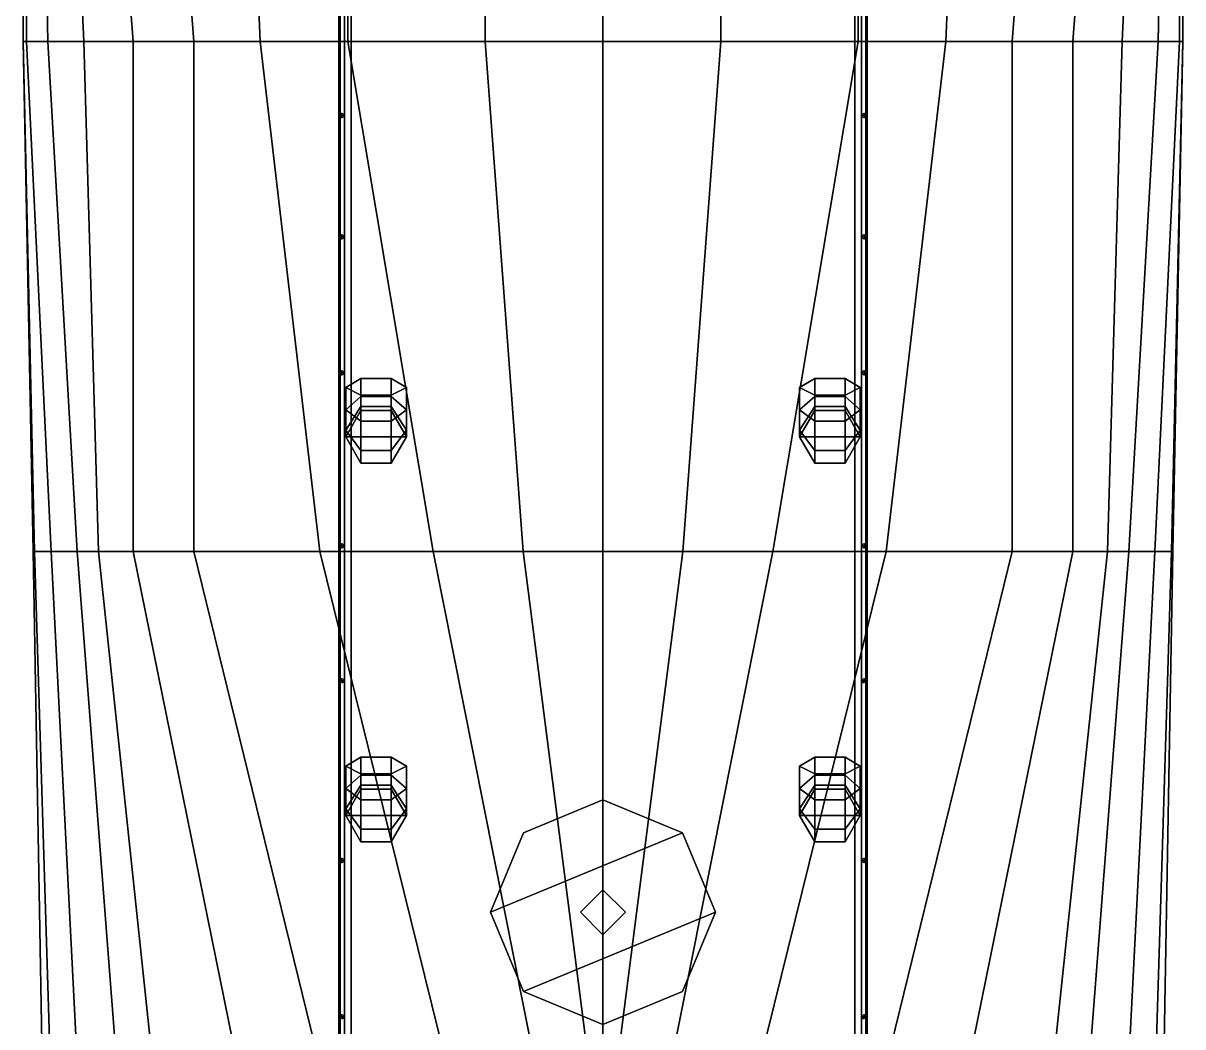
# Model space of a CAD drawing. Header units: millimetres. Extents: x -5.2 to 5.2, y -31.7 to 31.7.
# Drawn here: x -5.16 to 5.16, y -14.19 to -5.26 of the extents above; entities that cross this region are included whole.
import ezdxf

# ---------------------------------------------------------------- set-up
doc = ezdxf.new("R2010")
doc.units = ezdxf.units.MM
for name, color, linetype in [('h2', 7, 'Continuous'), ('r2', 6, 'Continuous'), ('railings', 6, 'Continuous')]:
    doc.layers.add(name, color=color, linetype=linetype)

msp = doc.modelspace()

# ---------------------------------------------------------------- linework, layer by layer
for points in [[(1.05, -0.89, -4.94), (1.05, -5.42, -4.91), (0, -5.42, -5.06), (0, -0.89, -5.04)], [(0, -0.89, 0.71), (0, -5.42, 0.74), (2.24, -5.42, 0.68), (2.24, -0.89, 0.65)], [(2.27, -0.89, -4.73), (2.27, -5.42, -4.7), (1.05, -5.42, -4.91), (1.05, -0.89, -4.94)], [(2.24, -5.42, 0.68), (5.16, -5.42, 0.51), (5.14, -0.89, 0.48), (2.24, -0.89, 0.65)], [(3.24, -0.89, -4.45), (3.05, -5.42, -4.41), (2.27, -5.42, -4.7), (2.27, -0.89, -4.73)], [(3.99, -0.89, -4.12), (3.64, -5.42, -4.09), (3.05, -5.42, -4.41), (3.24, -0.89, -4.45)], [(4.53, -0.89, -3.63), (4.18, -5.42, -3.6), (3.64, -5.42, -4.09), (3.99, -0.89, -4.12)], [(4.83, -0.89, -3.08), (4.62, -5.42, -3.05), (4.18, -5.42, -3.6), (4.53, -0.89, -3.63)], [(5.03, -0.89, -2.33), (4.94, -5.42, -2.3), (4.62, -5.42, -3.05), (4.83, -0.89, -3.08)], [(5.13, -0.89, -1.41), (5.13, -5.42, -1.38), (4.94, -5.42, -2.3), (5.03, -0.89, -2.33)], [(5.14, -0.89, 0.48), (5.16, -5.42, 0.51), (5.13, -5.42, -1.38), (5.13, -0.89, -1.41)], [(-2.35, -4.83, 0.67), (-2.35, -9.96, 0.8), (-2.35, -9.96, 3.11), (-2.35, -4.83, 2.85)], [(-2.35, -4.83, 2.85), (-2.35, -9.96, 3.11), (2.35, -9.96, 3.11), (2.35, -4.83, 2.85)], [(2.35, -9.96, 3.11), (2.35, -9.96, 0.8), (2.35, -4.83, 0.67), (2.35, -4.83, 2.85)], [(1.05, -5.42, -4.91), (0.71, -9.96, -4.97), (0, -9.96, -5.09), (0, -5.42, -5.06)], [(0, -5.42, 0.74), (0, -9.96, 0.87), (2.24, -9.96, 0.81), (2.24, -5.42, 0.68)], [(2.27, -5.42, -4.7), (1.51, -9.96, -4.7), (0.71, -9.96, -4.97), (1.05, -5.42, -4.91)], [(3.05, -5.42, -4.41), (2.52, -9.96, -4.1), (1.51, -9.96, -4.7), (2.27, -5.42, -4.7)], [(2.24, -9.96, 0.81), (5.07, -9.96, 0.7), (5.16, -5.42, 0.51), (2.24, -5.42, 0.68)], [(3.64, -5.42, -4.09), (3.64, -9.96, -3.2), (2.52, -9.96, -4.1), (3.05, -5.42, -4.41)], [(4.18, -5.42, -3.6), (4.18, -9.96, -2.55), (3.64, -9.96, -3.2), (3.64, -5.42, -4.09)], [(4.62, -5.42, -3.05), (4.49, -9.96, -2.01), (4.18, -9.96, -2.55), (4.18, -5.42, -3.6)], [(4.94, -5.42, -2.3), (4.68, -9.96, -1.57), (4.49, -9.96, -2.01), (4.62, -5.42, -3.05)], [(5.13, -5.42, -1.38), (4.91, -9.96, -0.7), (4.68, -9.96, -1.57), (4.94, -5.42, -2.3)], [(5.16, -5.42, 0.51), (5.06, -9.96, 0.38), (4.91, -9.96, -0.7), (5.13, -5.42, -1.38)], [(5.16, -5.42, 0.51), (5.07, -9.96, 0.7), (5.06, -9.96, 0.38), (5.16, -5.42, 0.51)], [(-2.155, -8.42, 4.97), (-2.29, -8.5, 4.53), (-2.29, -8.7, 4.53), (-2.155, -8.8, 4.89)], [(-2.29, -8.5, 4.53), (-2.155, -8.42, 4.97), (-2.155, -8.8, 4.89), (-2.29, -8.7, 4.53)], [(-1.885, -8.42, 4.97), (-2.155, -8.42, 4.97), (-2.155, -8.8, 4.89), (-1.885, -8.8, 4.89)], [(-2.155, -8.42, 4.97), (-1.885, -8.42, 4.97), (-1.885, -8.8, 4.89), (-2.155, -8.8, 4.89)], [(-1.75, -8.5, 4.53), (-1.885, -8.42, 4.97), (-1.885, -8.8, 4.89), (-1.75, -8.7, 4.53)], [(-1.885, -8.42, 4.97), (-1.75, -8.5, 4.53), (-1.75, -8.7, 4.53), (-1.885, -8.8, 4.89)], [(1.885, -8.42, 4.97), (1.75, -8.5, 4.53), (1.75, -8.7, 4.53), (1.885, -8.8, 4.89)], [(1.75, -8.5, 4.53), (1.885, -8.42, 4.97), (1.885, -8.8, 4.89), (1.75, -8.7, 4.53)], [(2.155, -8.42, 4.97), (1.885, -8.42, 4.97), (1.885, -8.8, 4.89), (2.155, -8.8, 4.89)], [(1.885, -8.42, 4.97), (2.155, -8.42, 4.97), (2.155, -8.8, 4.89), (1.885, -8.8, 4.89)], [(2.29, -8.5, 4.53), (2.155, -8.42, 4.97), (2.155, -8.8, 4.89), (2.29, -8.7, 4.53)], [(2.155, -8.42, 4.97), (2.29, -8.5, 4.53), (2.29, -8.7, 4.53), (2.155, -8.8, 4.89)], [(-2.29, -8.5, 4.53), (-2.155, -8.57, 4.11), (-2.155, -8.58, 4.11), (-2.29, -8.7, 4.53)], [(-2.155, -8.57, 4.11), (-2.29, -8.5, 4.53), (-2.29, -8.7, 4.53), (-2.155, -8.58, 4.11)], [(-1.885, -8.57, 4.11), (-1.75, -8.5, 4.53), (-1.75, -8.7, 4.53), (-1.885, -8.58, 4.11)], [(-1.75, -8.5, 4.53), (-1.885, -8.57, 4.11), (-1.885, -8.58, 4.11), (-1.75, -8.7, 4.53)], [(1.75, -8.5, 4.53), (1.885, -8.57, 4.11), (1.885, -8.58, 4.11), (1.75, -8.7, 4.53)], [(1.885, -8.57, 4.11), (1.75, -8.5, 4.53), (1.75, -8.7, 4.53), (1.885, -8.58, 4.11)], [(2.155, -8.57, 4.11), (2.29, -8.5, 4.53), (2.29, -8.7, 4.53), (2.155, -8.58, 4.11)], [(2.29, -8.5, 4.53), (2.155, -8.57, 4.11), (2.155, -8.58, 4.11), (2.29, -8.7, 4.53)], [(-2.155, -8.67, 4.06), (-2.29, -8.88, 4.37), (-2.29, -8.7, 4.53), (-2.155, -8.58, 4.11)], [(-2.29, -8.88, 4.37), (-2.155, -8.67, 4.06), (-2.155, -8.58, 4.11), (-2.29, -8.7, 4.53)], [(-2.155, -8.57, 4.11), (-1.885, -8.57, 4.11), (-1.885, -8.58, 4.11), (-2.155, -8.58, 4.11)], [(-1.885, -8.57, 4.11), (-2.155, -8.57, 4.11), (-2.155, -8.58, 4.11), (-1.885, -8.58, 4.11)], [(-1.885, -8.67, 4.06), (-2.155, -8.67, 4.06), (-2.155, -8.58, 4.11), (-1.885, -8.58, 4.11)], [(-2.155, -8.67, 4.06), (-1.885, -8.67, 4.06), (-1.885, -8.58, 4.11), (-2.155, -8.58, 4.11)], [(-1.75, -8.88, 4.37), (-1.885, -8.67, 4.06), (-1.885, -8.58, 4.11), (-1.75, -8.7, 4.53)], [(-1.885, -8.67, 4.06), (-1.75, -8.88, 4.37), (-1.75, -8.7, 4.53), (-1.885, -8.58, 4.11)], [(1.885, -8.67, 4.06), (1.75, -8.88, 4.37), (1.75, -8.7, 4.53), (1.885, -8.58, 4.11)], [(1.75, -8.88, 4.37), (1.885, -8.67, 4.06), (1.885, -8.58, 4.11), (1.75, -8.7, 4.53)], [(1.885, -8.57, 4.11), (2.155, -8.57, 4.11), (2.155, -8.58, 4.11), (1.885, -8.58, 4.11)], [(2.155, -8.57, 4.11), (1.885, -8.57, 4.11), (1.885, -8.58, 4.11), (2.155, -8.58, 4.11)], [(2.155, -8.67, 4.06), (1.885, -8.67, 4.06), (1.885, -8.58, 4.11), (2.155, -8.58, 4.11)], [(1.885, -8.67, 4.06), (2.155, -8.67, 4.06), (2.155, -8.58, 4.11), (1.885, -8.58, 4.11)], [(2.29, -8.88, 4.37), (2.155, -8.67, 4.06), (2.155, -8.58, 4.11), (2.29, -8.7, 4.53)], [(2.155, -8.67, 4.06), (2.29, -8.88, 4.37), (2.29, -8.7, 4.53), (2.155, -8.58, 4.11)], [(-2.155, -8.706, 3.96), (-2.29, -8.94, 4.16), (-2.29, -8.88, 4.37), (-2.155, -8.67, 4.06)], [(-2.29, -8.94, 4.16), (-2.155, -8.706, 3.96), (-2.155, -8.67, 4.06), (-2.29, -8.88, 4.37)], [(-2.29, -8.88, 4.37), (-2.155, -9.06, 4.66), (-2.155, -8.8, 4.89), (-2.29, -8.7, 4.53)], [(-2.155, -9.06, 4.66), (-2.29, -8.88, 4.37), (-2.29, -8.7, 4.53), (-2.155, -8.8, 4.89)], [(-2.155, -8.706, 3.04), (-2.29, -8.94, 3.05), (-2.29, -8.94, 4.16), (-2.155, -8.706, 3.96)], [(-1.885, -8.706, 3.96), (-2.155, -8.706, 3.96), (-2.29, -8.94, 4.16), (-1.75, -8.94, 4.16)], [(-1.885, -8.706, 3.96), (-2.155, -8.706, 3.96), (-2.155, -8.67, 4.06), (-1.885, -8.67, 4.06)], [(-2.155, -8.706, 3.96), (-1.885, -8.706, 3.96), (-1.885, -8.67, 4.06), (-2.155, -8.67, 4.06)], [(-1.885, -8.706, 3.04), (-2.155, -8.706, 3.04), (-2.155, -8.706, 3.96), (-1.885, -8.706, 3.96)], [(-1.75, -8.94, 4.16), (-1.885, -8.706, 3.96), (-1.885, -8.67, 4.06), (-1.75, -8.88, 4.37)], [(-1.885, -8.706, 3.96), (-1.75, -8.94, 4.16), (-1.75, -8.88, 4.37), (-1.885, -8.67, 4.06)], [(-1.885, -9.06, 4.66), (-1.75, -8.88, 4.37), (-1.75, -8.7, 4.53), (-1.885, -8.8, 4.89)], [(-1.75, -8.88, 4.37), (-1.885, -9.06, 4.66), (-1.885, -8.8, 4.89), (-1.75, -8.7, 4.53)], [(-1.75, -8.94, 3.05), (-1.885, -8.706, 3.04), (-1.885, -8.706, 3.96), (-1.75, -8.94, 4.16)], [(1.885, -8.706, 3.96), (1.75, -8.94, 4.16), (1.75, -8.88, 4.37), (1.885, -8.67, 4.06)], [(1.75, -8.94, 4.16), (1.885, -8.706, 3.96), (1.885, -8.67, 4.06), (1.75, -8.88, 4.37)], [(1.75, -8.88, 4.37), (1.885, -9.06, 4.66), (1.885, -8.8, 4.89), (1.75, -8.7, 4.53)], [(1.885, -9.06, 4.66), (1.75, -8.88, 4.37), (1.75, -8.7, 4.53), (1.885, -8.8, 4.89)], [(1.885, -8.706, 3.04), (1.75, -8.94, 3.05), (1.75, -8.94, 4.16), (1.885, -8.706, 3.96)], [(2.155, -8.706, 3.96), (1.885, -8.706, 3.96), (1.75, -8.94, 4.16), (2.29, -8.94, 4.16)], [(2.155, -8.706, 3.96), (1.885, -8.706, 3.96), (1.885, -8.67, 4.06), (2.155, -8.67, 4.06)], [(1.885, -8.706, 3.96), (2.155, -8.706, 3.96), (2.155, -8.67, 4.06), (1.885, -8.67, 4.06)], [(2.155, -8.706, 3.04), (1.885, -8.706, 3.04), (1.885, -8.706, 3.96), (2.155, -8.706, 3.96)], [(2.29, -8.94, 4.16), (2.155, -8.706, 3.96), (2.155, -8.67, 4.06), (2.29, -8.88, 4.37)], [(2.155, -8.706, 3.96), (2.29, -8.94, 4.16), (2.29, -8.88, 4.37), (2.155, -8.67, 4.06)], [(2.155, -9.06, 4.66), (2.29, -8.88, 4.37), (2.29, -8.7, 4.53), (2.155, -8.8, 4.89)], [(2.29, -8.88, 4.37), (2.155, -9.06, 4.66), (2.155, -8.8, 4.89), (2.29, -8.7, 4.53)], [(2.29, -8.94, 3.05), (2.155, -8.706, 3.04), (2.155, -8.706, 3.96), (2.29, -8.94, 4.16)], [(-2.155, -9.06, 4.66), (-1.885, -9.06, 4.66), (-1.885, -8.8, 4.89), (-2.155, -8.8, 4.89)], [(-1.885, -9.06, 4.66), (-2.155, -9.06, 4.66), (-2.155, -8.8, 4.89), (-1.885, -8.8, 4.89)], [(1.885, -9.06, 4.66), (2.155, -9.06, 4.66), (2.155, -8.8, 4.89), (1.885, -8.8, 4.89)], [(2.155, -9.06, 4.66), (1.885, -9.06, 4.66), (1.885, -8.8, 4.89), (2.155, -8.8, 4.89)], [(-2.29, -8.94, 4.16), (-2.155, -9.174, 4.35), (-2.155, -9.06, 4.66), (-2.29, -8.88, 4.37)], [(-2.155, -9.174, 4.35), (-2.29, -8.94, 4.16), (-2.29, -8.88, 4.37), (-2.155, -9.06, 4.66)], [(-2.29, -8.94, 3.05), (-2.155, -9.174, 3.06), (-2.155, -9.174, 4.35), (-2.29, -8.94, 4.16)], [(-1.75, -8.94, 4.16), (-2.29, -8.94, 4.16), (-2.155, -9.174, 4.35), (-1.885, -9.174, 4.35)], [(-1.885, -9.174, 4.35), (-1.75, -8.94, 4.16), (-1.75, -8.88, 4.37), (-1.885, -9.06, 4.66)], [(-1.75, -8.94, 4.16), (-1.885, -9.174, 4.35), (-1.885, -9.06, 4.66), (-1.75, -8.88, 4.37)], [(-1.885, -9.174, 3.06), (-1.75, -8.94, 3.05), (-1.75, -8.94, 4.16), (-1.885, -9.174, 4.35)], [(1.75, -8.94, 4.16), (1.885, -9.174, 4.35), (1.885, -9.06, 4.66), (1.75, -8.88, 4.37)], [(1.885, -9.174, 4.35), (1.75, -8.94, 4.16), (1.75, -8.88, 4.37), (1.885, -9.06, 4.66)], [(1.75, -8.94, 3.05), (1.885, -9.174, 3.06), (1.885, -9.174, 4.35), (1.75, -8.94, 4.16)], [(2.29, -8.94, 4.16), (1.75, -8.94, 4.16), (1.885, -9.174, 4.35), (2.155, -9.174, 4.35)], [(2.155, -9.174, 4.35), (2.29, -8.94, 4.16), (2.29, -8.88, 4.37), (2.155, -9.06, 4.66)], [(2.29, -8.94, 4.16), (2.155, -9.174, 4.35), (2.155, -9.06, 4.66), (2.29, -8.88, 4.37)], [(2.155, -9.174, 3.06), (2.29, -8.94, 3.05), (2.29, -8.94, 4.16), (2.155, -9.174, 4.35)], [(-2.155, -9.174, 4.35), (-1.885, -9.174, 4.35), (-1.885, -9.06, 4.66), (-2.155, -9.06, 4.66)], [(-1.885, -9.174, 4.35), (-2.155, -9.174, 4.35), (-2.155, -9.06, 4.66), (-1.885, -9.06, 4.66)], [(1.885, -9.174, 4.35), (2.155, -9.174, 4.35), (2.155, -9.06, 4.66), (1.885, -9.06, 4.66)], [(2.155, -9.174, 4.35), (1.885, -9.174, 4.35), (1.885, -9.06, 4.66), (2.155, -9.06, 4.66)], [(-2.155, -9.174, 3.06), (-1.885, -9.174, 3.06), (-1.885, -9.174, 4.35), (-2.155, -9.174, 4.35)], [(1.885, -9.174, 3.06), (2.155, -9.174, 3.06), (2.155, -9.174, 4.35), (1.885, -9.174, 4.35)], [(-2.35, -9.96, 3.11), (-2.35, -15.33, 3.4), (2.35, -15.33, 3.4), (2.35, -9.96, 3.11)], [(-2.35, -9.96, 0.8), (-2.35, -15.33, 1.08), (-2.35, -15.33, 3.4), (-2.35, -9.96, 3.11)], [(0.71, -9.96, -4.97), (0.13, -14.5, -5.1), (0, -14.5, -5.12), (0, -9.96, -5.09)], [(0, -9.96, 0.87), (0, -14.5, 1.08), (2.24, -14.5, 1.04), (2.24, -9.96, 0.81)], [(1.51, -9.96, -4.7), (0.61, -14.5, -4.73), (0.13, -14.5, -5.1), (0.71, -9.96, -4.97)], [(2.52, -9.96, -4.1), (1.4, -14.5, -4.13), (0.61, -14.5, -4.73), (1.51, -9.96, -4.7)], [(3.64, -9.96, -3.2), (2.53, -14.5, -3.23), (1.4, -14.5, -4.13), (2.52, -9.96, -4.1)], [(2.24, -14.5, 1.04), (4.99, -14.5, 0.93), (5.07, -9.96, 0.7), (2.24, -9.96, 0.81)], [(2.35, -15.33, 3.4), (2.35, -15.33, 1.08), (2.35, -9.96, 0.8), (2.35, -9.96, 3.11)], [(4.18, -9.96, -2.55), (3.26, -14.5, -2.58), (2.53, -14.5, -3.23), (3.64, -9.96, -3.2)], [(4.49, -9.96, -2.01), (4.01, -14.5, -1.77), (3.26, -14.5, -2.58), (4.18, -9.96, -2.55)], [(4.68, -9.96, -1.57), (4.33, -14.5, -1.26), (4.01, -14.5, -1.77), (4.49, -9.96, -2.01)], [(4.91, -9.96, -0.7), (4.68, -14.5, -0.58), (4.33, -14.5, -1.26), (4.68, -9.96, -1.57)], [(5.06, -9.96, 0.38), (4.92, -14.5, 0.35), (4.68, -14.5, -0.58), (4.91, -9.96, -0.7)], [(5.07, -9.96, 0.7), (4.99, -14.5, 0.93), (4.92, -14.5, 0.35), (5.06, -9.96, 0.38)], [(-2.29, -11.87, 4.69), (-2.155, -11.79, 5.13), (-2.155, -12.17, 5.05), (-2.29, -12.07, 4.69)], [(-2.155, -11.79, 5.13), (-2.29, -11.87, 4.69), (-2.29, -12.07, 4.69), (-2.155, -12.17, 5.05)], [(-2.155, -11.79, 5.13), (-1.885, -11.79, 5.13), (-1.885, -12.17, 5.05), (-2.155, -12.17, 5.05)], [(-1.885, -11.79, 5.13), (-2.155, -11.79, 5.13), (-2.155, -12.17, 5.05), (-1.885, -12.17, 5.05)], [(-1.885, -11.79, 5.13), (-1.75, -11.87, 4.69), (-1.75, -12.07, 4.69), (-1.885, -12.17, 5.05)], [(-1.75, -11.87, 4.69), (-1.885, -11.79, 5.13), (-1.885, -12.17, 5.05), (-1.75, -12.07, 4.69)], [(1.75, -11.87, 4.69), (1.885, -11.79, 5.13), (1.885, -12.17, 5.05), (1.75, -12.07, 4.69)], [(1.885, -11.79, 5.13), (1.75, -11.87, 4.69), (1.75, -12.07, 4.69), (1.885, -12.17, 5.05)], [(1.885, -11.79, 5.13), (2.155, -11.79, 5.13), (2.155, -12.17, 5.05), (1.885, -12.17, 5.05)], [(2.155, -11.79, 5.13), (1.885, -11.79, 5.13), (1.885, -12.17, 5.05), (2.155, -12.17, 5.05)], [(2.155, -11.79, 5.13), (2.29, -11.87, 4.69), (2.29, -12.07, 4.69), (2.155, -12.17, 5.05)], [(2.29, -11.87, 4.69), (2.155, -11.79, 5.13), (2.155, -12.17, 5.05), (2.29, -12.07, 4.69)], [(-2.155, -11.94, 4.27), (-2.29, -11.87, 4.69), (-2.29, -12.07, 4.69), (-2.155, -11.95, 4.27)], [(-2.29, -11.87, 4.69), (-2.155, -11.94, 4.27), (-2.155, -11.95, 4.27), (-2.29, -12.07, 4.69)], [(-2.29, -12.25, 4.53), (-2.155, -12.04, 4.22), (-2.155, -11.95, 4.27), (-2.29, -12.07, 4.69)], [(-2.155, -12.04, 4.22), (-2.29, -12.25, 4.53), (-2.29, -12.07, 4.69), (-2.155, -11.95, 4.27)], [(-1.885, -11.94, 4.27), (-2.155, -11.94, 4.27), (-2.155, -11.95, 4.27), (-1.885, -11.95, 4.27)], [(-2.155, -11.94, 4.27), (-1.885, -11.94, 4.27), (-1.885, -11.95, 4.27), (-2.155, -11.95, 4.27)], [(-2.155, -12.04, 4.22), (-1.885, -12.04, 4.22), (-1.885, -11.95, 4.27), (-2.155, -11.95, 4.27)], [(-1.885, -12.04, 4.22), (-2.155, -12.04, 4.22), (-2.155, -11.95, 4.27), (-1.885, -11.95, 4.27)], [(-1.75, -11.87, 4.69), (-1.885, -11.94, 4.27), (-1.885, -11.95, 4.27), (-1.75, -12.07, 4.69)], [(-1.885, -11.94, 4.27), (-1.75, -11.87, 4.69), (-1.75, -12.07, 4.69), (-1.885, -11.95, 4.27)], [(-1.885, -12.04, 4.22), (-1.75, -12.25, 4.53), (-1.75, -12.07, 4.69), (-1.885, -11.95, 4.27)], [(-1.75, -12.25, 4.53), (-1.885, -12.04, 4.22), (-1.885, -11.95, 4.27), (-1.75, -12.07, 4.69)], [(1.885, -11.94, 4.27), (1.75, -11.87, 4.69), (1.75, -12.07, 4.69), (1.885, -11.95, 4.27)], [(1.75, -11.87, 4.69), (1.885, -11.94, 4.27), (1.885, -11.95, 4.27), (1.75, -12.07, 4.69)], [(1.75, -12.25, 4.53), (1.885, -12.04, 4.22), (1.885, -11.95, 4.27), (1.75, -12.07, 4.69)], [(1.885, -12.04, 4.22), (1.75, -12.25, 4.53), (1.75, -12.07, 4.69), (1.885, -11.95, 4.27)], [(2.155, -11.94, 4.27), (1.885, -11.94, 4.27), (1.885, -11.95, 4.27), (2.155, -11.95, 4.27)], [(1.885, -11.94, 4.27), (2.155, -11.94, 4.27), (2.155, -11.95, 4.27), (1.885, -11.95, 4.27)], [(1.885, -12.04, 4.22), (2.155, -12.04, 4.22), (2.155, -11.95, 4.27), (1.885, -11.95, 4.27)], [(2.155, -12.04, 4.22), (1.885, -12.04, 4.22), (1.885, -11.95, 4.27), (2.155, -11.95, 4.27)], [(2.29, -11.87, 4.69), (2.155, -11.94, 4.27), (2.155, -11.95, 4.27), (2.29, -12.07, 4.69)], [(2.155, -11.94, 4.27), (2.29, -11.87, 4.69), (2.29, -12.07, 4.69), (2.155, -11.95, 4.27)], [(2.155, -12.04, 4.22), (2.29, -12.25, 4.53), (2.29, -12.07, 4.69), (2.155, -11.95, 4.27)], [(2.29, -12.25, 4.53), (2.155, -12.04, 4.22), (2.155, -11.95, 4.27), (2.29, -12.07, 4.69)], [(-2.29, -12.31, 4.32), (-2.155, -12.076, 4.12), (-2.155, -12.04, 4.22), (-2.29, -12.25, 4.53)], [(-2.155, -12.076, 4.12), (-2.29, -12.31, 4.32), (-2.29, -12.25, 4.53), (-2.155, -12.04, 4.22)], [(-2.155, -12.43, 4.82), (-2.29, -12.25, 4.53), (-2.29, -12.07, 4.69), (-2.155, -12.17, 5.05)], [(-2.29, -12.25, 4.53), (-2.155, -12.43, 4.82), (-2.155, -12.17, 5.05), (-2.29, -12.07, 4.69)], [(-2.155, -12.076, 4.12), (-1.885, -12.076, 4.12), (-1.885, -12.04, 4.22), (-2.155, -12.04, 4.22)], [(-1.885, -12.076, 4.12), (-2.155, -12.076, 4.12), (-2.155, -12.04, 4.22), (-1.885, -12.04, 4.22)], [(-1.885, -12.076, 4.12), (-1.75, -12.31, 4.32), (-1.75, -12.25, 4.53), (-1.885, -12.04, 4.22)], [(-1.75, -12.31, 4.32), (-1.885, -12.076, 4.12), (-1.885, -12.04, 4.22), (-1.75, -12.25, 4.53)], [(-1.75, -12.25, 4.53), (-1.885, -12.43, 4.82), (-1.885, -12.17, 5.05), (-1.75, -12.07, 4.69)], [(-1.885, -12.43, 4.82), (-1.75, -12.25, 4.53), (-1.75, -12.07, 4.69), (-1.885, -12.17, 5.05)], [(1.75, -12.31, 4.32), (1.885, -12.076, 4.12), (1.885, -12.04, 4.22), (1.75, -12.25, 4.53)], [(1.885, -12.076, 4.12), (1.75, -12.31, 4.32), (1.75, -12.25, 4.53), (1.885, -12.04, 4.22)], [(1.885, -12.43, 4.82), (1.75, -12.25, 4.53), (1.75, -12.07, 4.69), (1.885, -12.17, 5.05)], [(1.75, -12.25, 4.53), (1.885, -12.43, 4.82), (1.885, -12.17, 5.05), (1.75, -12.07, 4.69)], [(1.885, -12.076, 4.12), (2.155, -12.076, 4.12), (2.155, -12.04, 4.22), (1.885, -12.04, 4.22)], [(2.155, -12.076, 4.12), (1.885, -12.076, 4.12), (1.885, -12.04, 4.22), (2.155, -12.04, 4.22)], [(2.155, -12.076, 4.12), (2.29, -12.31, 4.32), (2.29, -12.25, 4.53), (2.155, -12.04, 4.22)], [(2.29, -12.31, 4.32), (2.155, -12.076, 4.12), (2.155, -12.04, 4.22), (2.29, -12.25, 4.53)], [(2.29, -12.25, 4.53), (2.155, -12.43, 4.82), (2.155, -12.17, 5.05), (2.29, -12.07, 4.69)], [(2.155, -12.43, 4.82), (2.29, -12.25, 4.53), (2.29, -12.07, 4.69), (2.155, -12.17, 5.05)], [(-2.155, -12.076, 3.12), (-2.29, -12.31, 3.12), (-2.29, -12.31, 4.32), (-2.155, -12.076, 4.12)], [(-1.885, -12.076, 4.12), (-2.155, -12.076, 4.12), (-2.29, -12.31, 4.32), (-1.75, -12.31, 4.32)], [(-1.885, -12.076, 3.12), (-2.155, -12.076, 3.12), (-2.155, -12.076, 4.12), (-1.885, -12.076, 4.12)], [(-1.885, -12.43, 4.82), (-2.155, -12.43, 4.82), (-2.155, -12.17, 5.05), (-1.885, -12.17, 5.05)], [(-2.155, -12.43, 4.82), (-1.885, -12.43, 4.82), (-1.885, -12.17, 5.05), (-2.155, -12.17, 5.05)], [(-1.75, -12.31, 3.12), (-1.885, -12.076, 3.12), (-1.885, -12.076, 4.12), (-1.75, -12.31, 4.32)], [(-0.707, -12.463, 6.54), (-1, -13.17, 6.54), (0.707, -12.463, 6.54), (0, -12.17, 6.54)], [(0, -12.17, 6.54), (0.707, -12.463, 6.54), (-1, -13.17, 6.54), (-0.707, -12.463, 6.54)], [(-0.707, -12.463, 6.54), (0, -12.17, 6.54), (0, -12.17, 7.31), (-0.707, -12.463, 7.31)], [(-0.707, -12.463, 7.31), (0, -12.17, 7.31), (0, -12.17, 6.54), (-0.707, -12.463, 6.54)], [(0, -12.17, 7.31), (0.707, -12.463, 7.31), (0.707, -12.463, 6.54), (0, -12.17, 6.54)], [(0, -12.17, 6.54), (0.707, -12.463, 6.54), (0.707, -12.463, 7.31), (0, -12.17, 7.31)], [(1.885, -12.076, 3.12), (1.75, -12.31, 3.12), (1.75, -12.31, 4.32), (1.885, -12.076, 4.12)], [(2.155, -12.076, 4.12), (1.885, -12.076, 4.12), (1.75, -12.31, 4.32), (2.29, -12.31, 4.32)], [(2.155, -12.076, 3.12), (1.885, -12.076, 3.12), (1.885, -12.076, 4.12), (2.155, -12.076, 4.12)], [(2.155, -12.43, 4.82), (1.885, -12.43, 4.82), (1.885, -12.17, 5.05), (2.155, -12.17, 5.05)], [(1.885, -12.43, 4.82), (2.155, -12.43, 4.82), (2.155, -12.17, 5.05), (1.885, -12.17, 5.05)], [(2.29, -12.31, 3.12), (2.155, -12.076, 3.12), (2.155, -12.076, 4.12), (2.29, -12.31, 4.32)], [(-2.155, -12.544, 4.51), (-2.29, -12.31, 4.32), (-2.29, -12.25, 4.53), (-2.155, -12.43, 4.82)], [(-2.29, -12.31, 4.32), (-2.155, -12.544, 4.51), (-2.155, -12.43, 4.82), (-2.29, -12.25, 4.53)], [(-1.75, -12.31, 4.32), (-1.885, -12.544, 4.51), (-1.885, -12.43, 4.82), (-1.75, -12.25, 4.53)], [(-1.885, -12.544, 4.51), (-1.75, -12.31, 4.32), (-1.75, -12.25, 4.53), (-1.885, -12.43, 4.82)], [(1.885, -12.544, 4.51), (1.75, -12.31, 4.32), (1.75, -12.25, 4.53), (1.885, -12.43, 4.82)], [(1.75, -12.31, 4.32), (1.885, -12.544, 4.51), (1.885, -12.43, 4.82), (1.75, -12.25, 4.53)], [(2.29, -12.31, 4.32), (2.155, -12.544, 4.51), (2.155, -12.43, 4.82), (2.29, -12.25, 4.53)], [(2.155, -12.544, 4.51), (2.29, -12.31, 4.32), (2.29, -12.25, 4.53), (2.155, -12.43, 4.82)], [(-2.29, -12.31, 3.12), (-2.155, -12.544, 3.12), (-2.155, -12.544, 4.51), (-2.29, -12.31, 4.32)], [(-1.75, -12.31, 4.32), (-2.29, -12.31, 4.32), (-2.155, -12.544, 4.51), (-1.885, -12.544, 4.51)], [(-1.885, -12.544, 3.12), (-1.75, -12.31, 3.12), (-1.75, -12.31, 4.32), (-1.885, -12.544, 4.51)], [(1.75, -12.31, 3.12), (1.885, -12.544, 3.12), (1.885, -12.544, 4.51), (1.75, -12.31, 4.32)], [(2.29, -12.31, 4.32), (1.75, -12.31, 4.32), (1.885, -12.544, 4.51), (2.155, -12.544, 4.51)], [(2.155, -12.544, 3.12), (2.29, -12.31, 3.12), (2.29, -12.31, 4.32), (2.155, -12.544, 4.51)], [(-1.885, -12.544, 4.51), (-2.155, -12.544, 4.51), (-2.155, -12.43, 4.82), (-1.885, -12.43, 4.82)], [(-2.155, -12.544, 4.51), (-1.885, -12.544, 4.51), (-1.885, -12.43, 4.82), (-2.155, -12.43, 4.82)], [(0.707, -12.463, 6.54), (1, -13.17, 6.54), (-0.707, -13.877, 6.54), (-1, -13.17, 6.54)], [(-1, -13.17, 6.54), (-0.707, -13.877, 6.54), (1, -13.17, 6.54), (0.707, -12.463, 6.54)], [(-1, -13.17, 7.31), (-0.707, -12.463, 7.31), (-0.707, -12.463, 6.54), (-1, -13.17, 6.54)], [(-1, -13.17, 6.54), (-0.707, -12.463, 6.54), (-0.707, -12.463, 7.31), (-1, -13.17, 7.31)], [(0.707, -12.463, 7.31), (1, -13.17, 7.31), (1, -13.17, 6.54), (0.707, -12.463, 6.54)], [(0.707, -12.463, 6.54), (1, -13.17, 6.54), (1, -13.17, 7.31), (0.707, -12.463, 7.31)], [(2.155, -12.544, 4.51), (1.885, -12.544, 4.51), (1.885, -12.43, 4.82), (2.155, -12.43, 4.82)], [(1.885, -12.544, 4.51), (2.155, -12.544, 4.51), (2.155, -12.43, 4.82), (1.885, -12.43, 4.82)], [(-2.155, -12.544, 3.12), (-1.885, -12.544, 3.12), (-1.885, -12.544, 4.51), (-2.155, -12.544, 4.51)], [(1.885, -12.544, 3.12), (2.155, -12.544, 3.12), (2.155, -12.544, 4.51), (1.885, -12.544, 4.51)], [(0, -12.97, 3.27), (-0.2, -13.17, 3.28), (-0.2, -13.17, 6.54), (0, -12.97, 6.54)], [(0.2, -13.17, 3.28), (0, -12.97, 3.27), (0, -12.97, 6.54), (0.2, -13.17, 6.54)], [(-0.707, -13.877, 6.54), (-1, -13.17, 6.54), (-1, -13.17, 7.31), (-0.707, -13.877, 7.31)], [(-0.707, -13.877, 7.31), (-1, -13.17, 7.31), (-1, -13.17, 6.54), (-0.707, -13.877, 6.54)], [(-0.707, -13.877, 6.54), (0, -14.17, 6.54), (0.707, -13.877, 6.54), (1, -13.17, 6.54)], [(1, -13.17, 6.54), (0.707, -13.877, 6.54), (0, -14.17, 6.54), (-0.707, -13.877, 6.54)], [(-0.2, -13.17, 3.28), (0, -13.37, 3.29), (0, -13.37, 6.54), (-0.2, -13.17, 6.54)], [(0, -13.37, 3.29), (0.2, -13.17, 3.28), (0.2, -13.17, 6.54), (0, -13.37, 6.54)], [(1, -13.17, 6.54), (0.707, -13.877, 6.54), (0.707, -13.877, 7.31), (1, -13.17, 7.31)], [(1, -13.17, 7.31), (0.707, -13.877, 7.31), (0.707, -13.877, 6.54), (1, -13.17, 6.54)], [(0, -14.17, 6.54), (-0.707, -13.877, 6.54), (-0.707, -13.877, 7.31), (0, -14.17, 7.31)], [(0, -14.17, 7.31), (-0.707, -13.877, 7.31), (-0.707, -13.877, 6.54), (0, -14.17, 6.54)], [(0.707, -13.877, 7.31), (0, -14.17, 7.31), (0, -14.17, 6.54), (0.707, -13.877, 6.54)], [(0.707, -13.877, 6.54), (0, -14.17, 6.54), (0, -14.17, 7.31), (0.707, -13.877, 7.31)]]:
    msp.add_3dface(points)
at = {"layer": 'h2'}
for points in [[(-5.14, -0.89, 0.48), (-5.16, -5.42, 0.51), (-5.13, -5.42, -1.38), (-5.13, -0.89, -1.41)], [(-2.24, -5.42, 0.68), (-5.16, -5.42, 0.51), (-5.14, -0.89, 0.48), (-2.24, -0.89, 0.65)], [(-5.13, -0.89, -1.41), (-5.13, -5.42, -1.38), (-4.94, -5.42, -2.3), (-5.03, -0.89, -2.33)], [(-5.03, -0.89, -2.33), (-4.94, -5.42, -2.3), (-4.62, -5.42, -3.05), (-4.83, -0.89, -3.08)], [(-4.83, -0.89, -3.08), (-4.62, -5.42, -3.05), (-4.18, -5.42, -3.6), (-4.53, -0.89, -3.63)], [(-4.53, -0.89, -3.63), (-4.18, -5.42, -3.6), (-3.64, -5.42, -4.09), (-3.99, -0.89, -4.12)], [(-3.99, -0.89, -4.12), (-3.64, -5.42, -4.09), (-3.05, -5.42, -4.41), (-3.24, -0.89, -4.45)], [(-3.24, -0.89, -4.45), (-3.05, -5.42, -4.41), (-2.27, -5.42, -4.7), (-2.27, -0.89, -4.73)], [(-2.27, -0.89, -4.73), (-2.27, -5.42, -4.7), (-1.05, -5.42, -4.91), (-1.05, -0.89, -4.94)], [(0, -0.89, 0.71), (0, -5.42, 0.74), (-2.24, -5.42, 0.68), (-2.24, -0.89, 0.65)], [(-1.05, -0.89, -4.94), (-1.05, -5.42, -4.91), (0, -5.42, -5.06), (0, -0.89, -5.04)], [(-5.16, -5.42, 0.51), (-5.07, -9.96, 0.7), (-5.06, -9.96, 0.38), (-5.16, -5.42, 0.51)], [(-2.24, -9.96, 0.81), (-5.07, -9.96, 0.7), (-5.16, -5.42, 0.51), (-2.24, -5.42, 0.68)], [(-5.16, -5.42, 0.51), (-5.06, -9.96, 0.38), (-4.91, -9.96, -0.7), (-5.13, -5.42, -1.38)], [(-5.13, -5.42, -1.38), (-4.91, -9.96, -0.7), (-4.68, -9.96, -1.57), (-4.94, -5.42, -2.3)], [(-4.94, -5.42, -2.3), (-4.68, -9.96, -1.57), (-4.49, -9.96, -2.01), (-4.62, -5.42, -3.05)], [(-4.62, -5.42, -3.05), (-4.49, -9.96, -2.01), (-4.18, -9.96, -2.55), (-4.18, -5.42, -3.6)], [(-4.18, -5.42, -3.6), (-4.18, -9.96, -2.55), (-3.64, -9.96, -3.2), (-3.64, -5.42, -4.09)], [(-3.64, -5.42, -4.09), (-3.64, -9.96, -3.2), (-2.52, -9.96, -4.1), (-3.05, -5.42, -4.41)], [(-3.05, -5.42, -4.41), (-2.52, -9.96, -4.1), (-1.51, -9.96, -4.7), (-2.27, -5.42, -4.7)], [(-2.27, -5.42, -4.7), (-1.51, -9.96, -4.7), (-0.71, -9.96, -4.97), (-1.05, -5.42, -4.91)], [(0, -5.42, 0.74), (0, -9.96, 0.87), (-2.24, -9.96, 0.81), (-2.24, -5.42, 0.68)], [(-1.05, -5.42, -4.91), (-0.71, -9.96, -4.97), (0, -9.96, -5.09), (0, -5.42, -5.06)], [(-2.24, -14.5, 1.04), (-4.99, -14.5, 0.93), (-5.07, -9.96, 0.7), (-2.24, -9.96, 0.81)], [(-5.07, -9.96, 0.7), (-4.99, -14.5, 0.93), (-4.92, -14.5, 0.35), (-5.06, -9.96, 0.38)], [(-5.06, -9.96, 0.38), (-4.92, -14.5, 0.35), (-4.68, -14.5, -0.58), (-4.91, -9.96, -0.7)], [(-4.91, -9.96, -0.7), (-4.68, -14.5, -0.58), (-4.33, -14.5, -1.26), (-4.68, -9.96, -1.57)], [(-4.68, -9.96, -1.57), (-4.33, -14.5, -1.26), (-4.01, -14.5, -1.77), (-4.49, -9.96, -2.01)], [(-4.49, -9.96, -2.01), (-4.01, -14.5, -1.77), (-3.26, -14.5, -2.58), (-4.18, -9.96, -2.55)], [(-4.18, -9.96, -2.55), (-3.26, -14.5, -2.58), (-2.53, -14.5, -3.23), (-3.64, -9.96, -3.2)], [(-3.64, -9.96, -3.2), (-2.53, -14.5, -3.23), (-1.4, -14.5, -4.13), (-2.52, -9.96, -4.1)], [(-2.52, -9.96, -4.1), (-1.4, -14.5, -4.13), (-0.61, -14.5, -4.73), (-1.51, -9.96, -4.7)], [(0, -9.96, 0.87), (0, -14.5, 1.08), (-2.24, -14.5, 1.04), (-2.24, -9.96, 0.81)], [(-1.51, -9.96, -4.7), (-0.61, -14.5, -4.73), (-0.13, -14.5, -5.1), (-0.71, -9.96, -4.97)], [(-0.71, -9.96, -4.97), (-0.13, -14.5, -5.1), (0, -14.5, -5.12), (0, -9.96, -5.09)]]:
    msp.add_3dface(points, dxfattribs=at)
at = {"layer": 'r2'}
for points in [[(-5.16, -0.89, 0.48), (-5.16, -5.42, 0.51), (-5.16, -5.42, 1.71), (-5.16, -0.89, 1.6)], [(-5.16, -0.89, 1.6), (-5.16, -5.42, 1.71), (-5.16, -5.42, 0.51), (-5.16, -0.89, 0.48)], [(-2.3, -4.74, 3.87), (-2.3, -6.08, 3.93), (-2.34, -6.08, 3.93), (-2.34, -4.74, 3.87)], [(-2.34, -4.74, 3.87), (-2.34, -6.08, 3.93), (-2.3, -6.08, 3.93), (-2.3, -4.74, 3.87)], [(-5.16, -5.42, 0.51), (-5.07, -9.96, 0.7), (-5.07, -9.96, 1.93), (-5.16, -5.42, 1.71)], [(-5.16, -5.42, 1.71), (-5.07, -9.96, 1.93), (-5.07, -9.96, 0.7), (-5.16, -5.42, 0.51)], [(-2.34, -6.08, 2.91), (-2.32, -6.06, 2.91), (-2.32, -6.06, 3.93), (-2.34, -6.08, 3.93)], [(-2.32, -6.1, 2.91), (-2.34, -6.08, 2.91), (-2.34, -6.08, 3.93), (-2.32, -6.1, 3.93)], [(-2.34, -6.08, 3.93), (-2.34, -7.16, 3.98), (-2.3, -7.16, 3.98), (-2.3, -6.08, 3.93)], [(-2.3, -6.08, 3.93), (-2.3, -7.16, 3.98), (-2.34, -7.16, 3.98), (-2.34, -6.08, 3.93)], [(-2.32, -6.06, 2.91), (-2.3, -6.08, 2.91), (-2.3, -6.08, 3.93), (-2.32, -6.06, 3.93)], [(-2.3, -6.08, 2.91), (-2.32, -6.1, 2.91), (-2.32, -6.1, 3.93), (-2.3, -6.08, 3.93)], [(-2.34, -7.16, 2.96), (-2.32, -7.14, 2.96), (-2.32, -7.14, 3.98), (-2.34, -7.16, 3.98)], [(-2.34, -7.16, 3.98), (-2.34, -8.37, 4.04), (-2.3, -8.37, 4.04), (-2.3, -7.16, 3.98)], [(-2.3, -7.16, 3.98), (-2.3, -8.37, 4.04), (-2.34, -8.37, 4.04), (-2.34, -7.16, 3.98)], [(-2.32, -7.18, 2.96), (-2.34, -7.16, 2.96), (-2.34, -7.16, 3.98), (-2.32, -7.18, 3.98)], [(-2.32, -7.14, 2.96), (-2.3, -7.16, 2.96), (-2.3, -7.16, 3.98), (-2.32, -7.14, 3.98)], [(-2.3, -7.16, 2.96), (-2.32, -7.18, 2.96), (-2.32, -7.18, 3.98), (-2.3, -7.16, 3.98)], [(-2.34, -8.37, 3.02), (-2.32, -8.35, 3.02), (-2.32, -8.35, 4.04), (-2.34, -8.37, 4.04)], [(-2.32, -8.35, 3.02), (-2.3, -8.37, 3.02), (-2.3, -8.37, 4.04), (-2.32, -8.35, 4.04)], [(-2.32, -8.39, 3.02), (-2.34, -8.37, 3.02), (-2.34, -8.37, 4.04), (-2.32, -8.39, 4.04)], [(-2.34, -8.37, 4.04), (-2.34, -9.91, 4.12), (-2.3, -9.91, 4.12), (-2.3, -8.37, 4.04)], [(-2.3, -8.37, 4.04), (-2.3, -9.91, 4.12), (-2.34, -9.91, 4.12), (-2.34, -8.37, 4.04)], [(-2.3, -8.37, 3.02), (-2.32, -8.39, 3.02), (-2.32, -8.39, 4.04), (-2.3, -8.37, 4.04)], [(-2.34, -9.91, 3.1), (-2.32, -9.89, 3.1), (-2.32, -9.89, 4.12), (-2.34, -9.91, 4.12)], [(-2.32, -9.89, 3.1), (-2.3, -9.91, 3.1), (-2.3, -9.91, 4.12), (-2.32, -9.89, 4.12)], [(-5.07, -9.96, 1.93), (-4.99, -14.5, 2.18), (-4.99, -14.5, 0.93), (-5.07, -9.96, 0.7)], [(-5.07, -9.96, 0.7), (-4.99, -14.5, 0.93), (-4.99, -14.5, 2.18), (-5.07, -9.96, 1.93)], [(-2.32, -9.93, 3.1), (-2.34, -9.91, 3.1), (-2.34, -9.91, 4.12), (-2.32, -9.93, 4.12)], [(-2.34, -9.91, 4.12), (-2.34, -11.11, 4.19), (-2.3, -11.11, 4.19), (-2.3, -9.91, 4.12)], [(-2.3, -9.91, 4.12), (-2.3, -11.11, 4.19), (-2.34, -11.11, 4.19), (-2.34, -9.91, 4.12)], [(-2.3, -9.91, 3.1), (-2.32, -9.93, 3.1), (-2.32, -9.93, 4.12), (-2.3, -9.91, 4.12)], [(-2.34, -11.11, 3.17), (-2.32, -11.09, 3.17), (-2.32, -11.09, 4.19), (-2.34, -11.11, 4.19)], [(-2.3, -11.11, 4.19), (-2.3, -12.71, 4.27), (-2.34, -12.71, 4.27), (-2.34, -11.11, 4.19)], [(-2.34, -11.11, 4.19), (-2.34, -12.71, 4.27), (-2.3, -12.71, 4.27), (-2.3, -11.11, 4.19)], [(-2.32, -11.13, 3.17), (-2.34, -11.11, 3.17), (-2.34, -11.11, 4.19), (-2.32, -11.13, 4.19)], [(-2.32, -11.09, 3.17), (-2.3, -11.11, 3.17), (-2.3, -11.11, 4.19), (-2.32, -11.09, 4.19)], [(-2.3, -11.11, 3.17), (-2.32, -11.13, 3.17), (-2.32, -11.13, 4.19), (-2.3, -11.11, 4.19)], [(-2.34, -12.71, 3.25), (-2.32, -12.69, 3.25), (-2.32, -12.69, 4.27), (-2.34, -12.71, 4.27)], [(-2.32, -12.69, 3.25), (-2.3, -12.71, 3.25), (-2.3, -12.71, 4.27), (-2.32, -12.69, 4.27)], [(-2.34, -12.71, 4.27), (-2.34, -14.1, 4.35), (-2.3, -14.1, 4.35), (-2.3, -12.71, 4.27)], [(-2.3, -12.71, 4.27), (-2.3, -14.1, 4.35), (-2.34, -14.1, 4.35), (-2.34, -12.71, 4.27)], [(-2.32, -12.73, 3.25), (-2.34, -12.71, 3.25), (-2.34, -12.71, 4.27), (-2.32, -12.73, 4.27)], [(-2.3, -12.71, 3.25), (-2.32, -12.73, 3.25), (-2.32, -12.73, 4.27), (-2.3, -12.71, 4.27)], [(-2.34, -14.1, 3.33), (-2.32, -14.08, 3.33), (-2.32, -14.08, 4.35), (-2.34, -14.1, 4.35)], [(-2.3, -14.1, 4.35), (-2.3, -15.49, 4.43), (-2.34, -15.49, 4.43), (-2.34, -14.1, 4.35)], [(-2.34, -14.1, 4.35), (-2.34, -15.49, 4.43), (-2.3, -15.49, 4.43), (-2.3, -14.1, 4.35)], [(-2.32, -14.12, 3.33), (-2.34, -14.1, 3.33), (-2.34, -14.1, 4.35), (-2.32, -14.12, 4.35)], [(-2.32, -14.08, 3.33), (-2.3, -14.1, 3.33), (-2.3, -14.1, 4.35), (-2.32, -14.08, 4.35)], [(-2.3, -14.1, 3.33), (-2.32, -14.12, 3.33), (-2.32, -14.12, 4.35), (-2.3, -14.1, 4.35)]]:
    msp.add_3dface(points, dxfattribs=at)
at = {"layer": 'railings'}
for points in [[(5.16, -0.89, 0.48), (5.16, -5.42, 0.51), (5.16, -5.42, 1.71), (5.16, -0.89, 1.6)], [(5.16, -0.89, 1.6), (5.16, -5.42, 1.71), (5.16, -5.42, 0.51), (5.16, -0.89, 0.48)], [(2.34, -4.74, 3.87), (2.34, -6.08, 3.93), (2.3, -6.08, 3.93), (2.3, -4.74, 3.87)], [(2.3, -4.74, 3.87), (2.3, -6.08, 3.93), (2.34, -6.08, 3.93), (2.34, -4.74, 3.87)], [(5.16, -5.42, 1.71), (5.07, -9.96, 1.93), (5.07, -9.96, 0.7), (5.16, -5.42, 0.51)], [(5.16, -5.42, 0.51), (5.07, -9.96, 0.7), (5.07, -9.96, 1.93), (5.16, -5.42, 1.71)], [(2.32, -6.06, 2.91), (2.3, -6.08, 2.91), (2.3, -6.08, 3.93), (2.32, -6.06, 3.93)], [(2.3, -6.08, 2.91), (2.32, -6.1, 2.91), (2.32, -6.1, 3.93), (2.3, -6.08, 3.93)], [(2.34, -6.08, 3.93), (2.34, -7.16, 3.98), (2.3, -7.16, 3.98), (2.3, -6.08, 3.93)], [(2.3, -6.08, 3.93), (2.3, -7.16, 3.98), (2.34, -7.16, 3.98), (2.34, -6.08, 3.93)], [(2.34, -6.08, 2.91), (2.32, -6.06, 2.91), (2.32, -6.06, 3.93), (2.34, -6.08, 3.93)], [(2.32, -6.1, 2.91), (2.34, -6.08, 2.91), (2.34, -6.08, 3.93), (2.32, -6.1, 3.93)], [(2.32, -7.14, 2.96), (2.3, -7.16, 2.96), (2.3, -7.16, 3.98), (2.32, -7.14, 3.98)], [(2.3, -7.16, 2.96), (2.32, -7.18, 2.96), (2.32, -7.18, 3.98), (2.3, -7.16, 3.98)], [(2.34, -7.16, 3.98), (2.34, -8.37, 4.04), (2.3, -8.37, 4.04), (2.3, -7.16, 3.98)], [(2.3, -7.16, 3.98), (2.3, -8.37, 4.04), (2.34, -8.37, 4.04), (2.34, -7.16, 3.98)], [(2.34, -7.16, 2.96), (2.32, -7.14, 2.96), (2.32, -7.14, 3.98), (2.34, -7.16, 3.98)], [(2.32, -7.18, 2.96), (2.34, -7.16, 2.96), (2.34, -7.16, 3.98), (2.32, -7.18, 3.98)], [(2.32, -8.35, 3.02), (2.3, -8.37, 3.02), (2.3, -8.37, 4.04), (2.32, -8.35, 4.04)], [(2.34, -8.37, 3.02), (2.32, -8.35, 3.02), (2.32, -8.35, 4.04), (2.34, -8.37, 4.04)], [(2.3, -8.37, 3.02), (2.32, -8.39, 3.02), (2.32, -8.39, 4.04), (2.3, -8.37, 4.04)], [(2.3, -8.37, 4.04), (2.3, -9.91, 4.12), (2.34, -9.91, 4.12), (2.34, -8.37, 4.04)], [(2.34, -8.37, 4.04), (2.34, -9.91, 4.12), (2.3, -9.91, 4.12), (2.3, -8.37, 4.04)], [(2.32, -8.39, 3.02), (2.34, -8.37, 3.02), (2.34, -8.37, 4.04), (2.32, -8.39, 4.04)], [(2.32, -9.89, 3.1), (2.3, -9.91, 3.1), (2.3, -9.91, 4.12), (2.32, -9.89, 4.12)], [(2.34, -9.91, 3.1), (2.32, -9.89, 3.1), (2.32, -9.89, 4.12), (2.34, -9.91, 4.12)], [(2.3, -9.91, 3.1), (2.32, -9.93, 3.1), (2.32, -9.93, 4.12), (2.3, -9.91, 4.12)], [(2.34, -9.91, 4.12), (2.34, -11.11, 4.19), (2.3, -11.11, 4.19), (2.3, -9.91, 4.12)], [(2.3, -9.91, 4.12), (2.3, -11.11, 4.19), (2.34, -11.11, 4.19), (2.34, -9.91, 4.12)], [(2.32, -9.93, 3.1), (2.34, -9.91, 3.1), (2.34, -9.91, 4.12), (2.32, -9.93, 4.12)], [(5.07, -9.96, 0.7), (4.99, -14.5, 0.93), (4.99, -14.5, 2.18), (5.07, -9.96, 1.93)], [(5.07, -9.96, 1.93), (4.99, -14.5, 2.18), (4.99, -14.5, 0.93), (5.07, -9.96, 0.7)], [(2.32, -11.09, 3.17), (2.3, -11.11, 3.17), (2.3, -11.11, 4.19), (2.32, -11.09, 4.19)], [(2.3, -11.11, 3.17), (2.32, -11.13, 3.17), (2.32, -11.13, 4.19), (2.3, -11.11, 4.19)], [(2.3, -11.11, 4.19), (2.3, -12.71, 4.27), (2.34, -12.71, 4.27), (2.34, -11.11, 4.19)], [(2.34, -11.11, 4.19), (2.34, -12.71, 4.27), (2.3, -12.71, 4.27), (2.3, -11.11, 4.19)], [(2.34, -11.11, 3.17), (2.32, -11.09, 3.17), (2.32, -11.09, 4.19), (2.34, -11.11, 4.19)], [(2.32, -11.13, 3.17), (2.34, -11.11, 3.17), (2.34, -11.11, 4.19), (2.32, -11.13, 4.19)], [(2.32, -12.69, 3.25), (2.3, -12.71, 3.25), (2.3, -12.71, 4.27), (2.32, -12.69, 4.27)], [(2.34, -12.71, 3.25), (2.32, -12.69, 3.25), (2.32, -12.69, 4.27), (2.34, -12.71, 4.27)], [(2.3, -12.71, 3.25), (2.32, -12.73, 3.25), (2.32, -12.73, 4.27), (2.3, -12.71, 4.27)], [(2.34, -12.71, 4.27), (2.34, -14.1, 4.35), (2.3, -14.1, 4.35), (2.3, -12.71, 4.27)], [(2.3, -12.71, 4.27), (2.3, -14.1, 4.35), (2.34, -14.1, 4.35), (2.34, -12.71, 4.27)], [(2.32, -12.73, 3.25), (2.34, -12.71, 3.25), (2.34, -12.71, 4.27), (2.32, -12.73, 4.27)], [(2.32, -14.08, 3.33), (2.3, -14.1, 3.33), (2.3, -14.1, 4.35), (2.32, -14.08, 4.35)], [(2.3, -14.1, 3.33), (2.32, -14.12, 3.33), (2.32, -14.12, 4.35), (2.3, -14.1, 4.35)], [(2.3, -14.1, 4.35), (2.3, -15.49, 4.43), (2.34, -15.49, 4.43), (2.34, -14.1, 4.35)], [(2.34, -14.1, 4.35), (2.34, -15.49, 4.43), (2.3, -15.49, 4.43), (2.3, -14.1, 4.35)], [(2.34, -14.1, 3.33), (2.32, -14.08, 3.33), (2.32, -14.08, 4.35), (2.34, -14.1, 4.35)], [(2.32, -14.12, 3.33), (2.34, -14.1, 3.33), (2.34, -14.1, 4.35), (2.32, -14.12, 4.35)]]:
    msp.add_3dface(points, dxfattribs=at)

doc.saveas('drawing.dxf')
